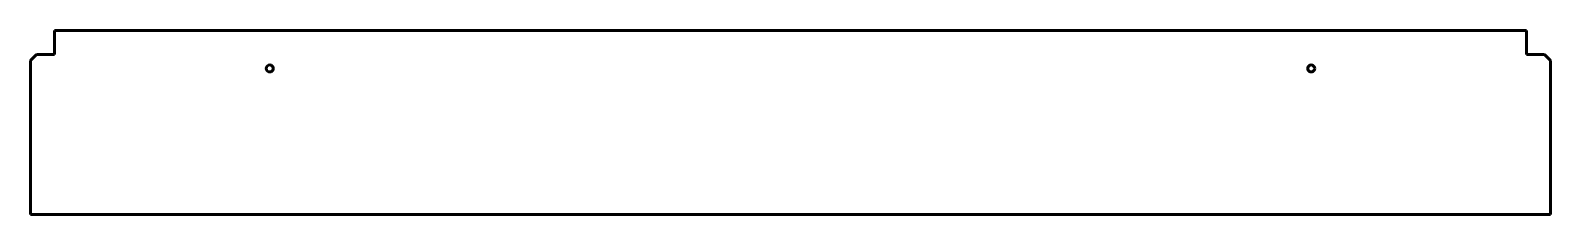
# Model space of a CAD drawing. Header units: millimetres. Extents: x -211 to 551, y 143 to 235.
import ezdxf

# ---------------------------------------------------------------- set-up
doc = ezdxf.new("R2010")
doc.units = ezdxf.units.MM
for name, pattern in [('K5LT32802', [0]), ('K5LT32803', [0]), ('K5LT32811', [0])]:
    doc.linetypes.add(name, pattern=pattern)
doc.layers.add('Системный слой', color=7, linetype='Continuous')

msp = doc.modelspace()

# ---------------------------------------------------------------- linework, layer by layer
at = {"color": 3, "linetype": 'K5LT32803', "lineweight": 60, "true_color": 0x00ff00}
for p, q in [((-198.81, 235.24), (539.19, 235.24)), ((-210.81, 143.24), (551.19, 143.24))]:
    msp.add_line(p, q, dxfattribs=at)
at = {"color": 18, "linetype": 'K5LT32802', "lineweight": 60, "true_color": 0x000000}
for p, q in [((-207.81, 223.24), (-210.81, 220.24)), ((-198.81, 223.24), (-207.81, 223.24)), ((-210.81, 220.24), (-210.81, 143.24))]:
    msp.add_line(p, q, dxfattribs=at)
at = {"color": 5, "linetype": 'K5LT32811', "lineweight": 60, "true_color": 0x0000ff}
for p, q in [((548.19, 223.24), (551.19, 220.24)), ((551.19, 220.24), (551.19, 143.24))]:
    msp.add_line(p, q, dxfattribs=at)
at = {"color": 18, "linetype": 'K5LT32802', "lineweight": 60, "true_color": 0x000000}
msp.add_lwpolyline([(-198.81, 223.24), (-198.81, 235.24)], dxfattribs=at)
msp.add_circle((-90.81, 216.24), 1.75, dxfattribs=at)
at = {"color": 5, "linetype": 'K5LT32811', "lineweight": 60, "true_color": 0x0000ff}
msp.add_circle((431.19, 216.24), 1.75, dxfattribs=at)
at = {"layer": 'Системный слой', "color": 5, "linetype": 'K5LT32811', "lineweight": 60, "true_color": 0x0000ff}
for p, q in [((539.19, 235.24), (539.19, 223.24)), ((539.19, 223.24), (548.19, 223.24))]:
    msp.add_line(p, q, dxfattribs=at)

doc.saveas('drawing.dxf')
